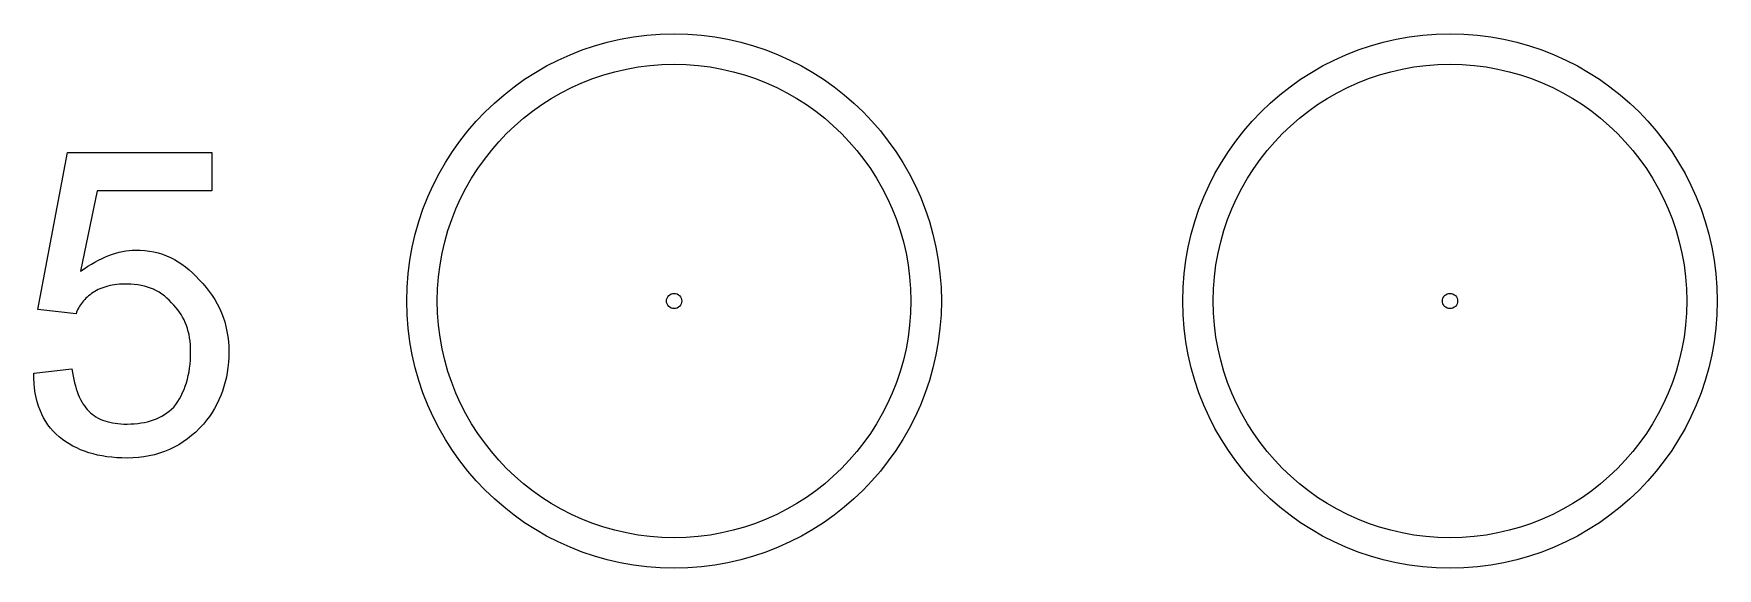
# Model space of a CAD drawing. Extents: x -194 to 239, y -574 to -265.
# Drawn here: x -91.308 to -87.822, y -319.458 to -318.351 of the extents above; entities that cross this region are included whole.
import ezdxf

# ---------------------------------------------------------------- set-up
doc = ezdxf.new("R2010")
doc.units = 0
doc.header["$LTSCALE"] = 0.5
doc.layers.add('TANGENT EDGES', color=7, linetype='CONTINUOUS', lineweight=0)
doc.layers.add('VISIBLE', color=7, linetype='CONTINUOUS', lineweight=0)

msp = doc.modelspace()

# ---------------------------------------------------------------- linework, layer by layer
at = {"layer": 'TANGENT EDGES', "color": 7, "lineweight": 5}
for centre in [(-89.98215, -318.9042), (-88.37559, -318.9042)]:
    msp.add_circle(centre, 0.01581, dxfattribs=at)
at = {"layer": 'VISIBLE', "color": 7, "lineweight": 5}
for p, q in [((-91.29928, -318.92177), (-91.23779, -318.59673)), ((-91.23779, -318.59673), (-90.9391, -318.59673)), ((-90.9391, -318.59673), (-90.9391, -318.6758)), ((-91.17629, -318.6758), (-91.21143, -318.84271)), ((-90.9391, -318.6758), (-91.17629, -318.6758)), ((-91.18123, -318.82349), (-91.17386, -318.81954)), ((-91.17386, -318.81954), (-91.16655, -318.81594)), ((-91.16655, -318.81594), (-91.15931, -318.81268)), ((-91.15931, -318.81268), (-91.15214, -318.80976)), ((-91.15214, -318.80976), (-91.14503, -318.80719)), ((-91.14503, -318.80719), (-91.138, -318.80496)), ((-91.138, -318.80496), (-91.13103, -318.80307)), ((-91.13103, -318.80307), (-91.12413, -318.80153)), ((-91.12413, -318.80153), (-91.1173, -318.80033)), ((-91.1173, -318.80033), (-91.11054, -318.79947)), ((-91.11054, -318.79947), (-91.10385, -318.79895)), ((-91.10385, -318.79895), (-91.09723, -318.79878)), ((-91.09723, -318.79878), (-91.08745, -318.79902)), ((-91.08745, -318.79902), (-91.07788, -318.79974)), ((-91.07788, -318.79974), (-91.06851, -318.80095)), ((-91.06851, -318.80095), (-91.05935, -318.80263)), ((-91.05935, -318.80263), (-91.05039, -318.80479)), ((-91.05039, -318.80479), (-91.04164, -318.80743)), ((-91.04164, -318.80743), (-91.03309, -318.81055)), ((-91.03309, -318.81055), (-91.02476, -318.81416)), ((-91.02476, -318.81416), (-91.01662, -318.81824)), ((-91.01662, -318.81824), (-91.0087, -318.8228)), ((-91.21143, -318.84271), (-91.20378, -318.83739)), ((-91.20378, -318.83739), (-91.1962, -318.83241)), ((-91.1962, -318.83241), (-91.18868, -318.82778)), ((-91.18868, -318.82778), (-91.18123, -318.82349)), ((-91.0087, -318.8228), (-91.00098, -318.82785)), ((-91.00098, -318.82785), (-90.99346, -318.83337)), ((-90.99346, -318.83337), (-90.98615, -318.83938)), ((-90.98615, -318.83938), (-90.97905, -318.84586)), ((-90.97905, -318.84586), (-90.97215, -318.85283)), ((-90.97215, -318.85283), (-90.96546, -318.86028)), ((-91.1883, -318.88886), (-91.19139, -318.89116)), ((-91.18508, -318.88663), (-91.1883, -318.88886)), ((-91.18171, -318.8845), (-91.18508, -318.88663)), ((-91.17821, -318.88251), (-91.18171, -318.8845)), ((-91.17458, -318.88066), (-91.17821, -318.88251)), ((-91.1708, -318.87894), (-91.17458, -318.88066)), ((-91.16689, -318.87737), (-91.1708, -318.87894)), ((-91.16284, -318.87592), (-91.16689, -318.87737)), ((-91.15865, -318.87462), (-91.16284, -318.87592)), ((-91.15433, -318.87345), (-91.15865, -318.87462)), ((-91.14987, -318.87242), (-91.15433, -318.87345)), ((-91.14527, -318.87153), (-91.14987, -318.87242)), ((-91.14054, -318.87078), (-91.14527, -318.87153)), ((-91.13566, -318.87016), (-91.14054, -318.87078)), ((-91.13065, -318.86968), (-91.13566, -318.87016)), ((-91.12551, -318.86934), (-91.13065, -318.86968)), ((-91.12022, -318.86913), (-91.12551, -318.86934)), ((-91.1148, -318.86906), (-91.12022, -318.86913)), ((-91.10722, -318.86923), (-91.1148, -318.86906)), ((-91.09984, -318.86975), (-91.10722, -318.86923)), ((-91.09267, -318.87061), (-91.09984, -318.86975)), ((-91.0857, -318.87181), (-91.09267, -318.87061)), ((-91.07894, -318.87335), (-91.0857, -318.87181)), ((-91.07239, -318.87524), (-91.07894, -318.87335)), ((-91.06604, -318.87747), (-91.07239, -318.87524)), ((-91.05989, -318.88004), (-91.06604, -318.87747)), ((-91.05396, -318.88296), (-91.05989, -318.88004)), ((-91.04823, -318.88622), (-91.05396, -318.88296)), ((-91.0427, -318.88982), (-91.04823, -318.88622)), ((-91.03738, -318.89377), (-91.0427, -318.88982)), ((-90.96546, -318.86028), (-90.95801, -318.86807)), ((-90.95801, -318.86807), (-90.95105, -318.87606)), ((-90.95105, -318.87606), (-90.94456, -318.88426)), ((-90.94456, -318.88426), (-90.93856, -318.89267)), ((-91.22022, -318.93055), (-91.29928, -318.92177)), ((-91.21775, -318.9241), (-91.21905, -318.92729)), ((-91.2163, -318.92098), (-91.21775, -318.9241)), ((-91.21473, -318.91793), (-91.2163, -318.92098)), ((-91.21301, -318.91494), (-91.21473, -318.91793)), ((-91.21116, -318.91202), (-91.21301, -318.91494)), ((-91.20917, -318.90918), (-91.21116, -318.91202)), ((-91.20704, -318.9064), (-91.20917, -318.90918)), ((-91.20477, -318.90369), (-91.20704, -318.9064)), ((-91.20237, -318.90104), (-91.20477, -318.90369)), ((-91.19983, -318.89847), (-91.20237, -318.90104)), ((-91.19716, -318.89596), (-91.19983, -318.89847)), ((-91.19434, -318.89353), (-91.19716, -318.89596)), ((-91.19139, -318.89116), (-91.19434, -318.89353)), ((-91.03227, -318.89806), (-91.03738, -318.89377)), ((-91.02736, -318.90269), (-91.03227, -318.89806)), ((-91.02266, -318.90767), (-91.02736, -318.90269)), ((-91.01817, -318.91299), (-91.02266, -318.90767)), ((-91.01391, -318.91748), (-91.01817, -318.91299)), ((-91.00993, -318.92218), (-91.01391, -318.91748)), ((-91.00623, -318.92709), (-91.00993, -318.92218)), ((-90.93856, -318.89267), (-90.93303, -318.90128)), ((-90.93303, -318.90128), (-90.92799, -318.9101)), ((-90.92799, -318.9101), (-90.92342, -318.91913)), ((-90.92342, -318.91913), (-90.91934, -318.92836)), ((-91.21905, -318.92729), (-91.22022, -318.93055)), ((-91.00279, -318.9322), (-91.00623, -318.92709)), ((-90.99964, -318.93752), (-91.00279, -318.9322)), ((-90.99675, -318.94305), (-90.99964, -318.93752)), ((-90.99415, -318.94878), (-90.99675, -318.94305)), ((-90.99181, -318.95471), (-90.99415, -318.94878)), ((-90.98975, -318.96086), (-90.99181, -318.95471)), ((-90.91934, -318.92836), (-90.91574, -318.9378)), ((-90.91574, -318.9378), (-90.91261, -318.94744)), ((-90.91261, -318.94744), (-90.90997, -318.95729)), ((-90.90997, -318.95729), (-90.90781, -318.96734)), ((-90.98797, -318.9672), (-90.98975, -318.96086)), ((-90.98646, -318.97376), (-90.98797, -318.9672)), ((-90.98522, -318.98052), (-90.98646, -318.97376)), ((-90.98426, -318.98748), (-90.98522, -318.98052)), ((-90.98358, -318.99466), (-90.98426, -318.98748)), ((-90.98317, -319.00203), (-90.98358, -318.99466)), ((-90.90781, -318.96734), (-90.90613, -318.9776)), ((-90.90613, -318.9776), (-90.90493, -318.98807)), ((-90.90493, -318.98807), (-90.90421, -318.99874)), ((-90.98426, -319.03505), (-90.98358, -319.02678)), ((-90.98358, -319.02678), (-90.98317, -319.0183)), ((-90.98303, -319.00962), (-90.98317, -319.00203)), ((-90.98317, -319.0183), (-90.98303, -319.00962)), ((-90.90417, -319.0205), (-90.90479, -319.03117)), ((-90.90421, -318.99874), (-90.90397, -319.00962)), ((-90.90397, -319.00962), (-90.90417, -319.0205)), ((-91.30806, -319.05354), (-91.229, -319.04476)), ((-91.30786, -319.06435), (-91.30806, -319.05354)), ((-91.30724, -319.07482), (-91.30786, -319.06435)), ((-91.229, -319.04476), (-91.22783, -319.05231)), ((-91.22783, -319.05231), (-91.22653, -319.05958)), ((-91.22653, -319.05958), (-91.22509, -319.06658)), ((-90.98975, -319.06607), (-90.98797, -319.05862)), ((-90.98797, -319.05862), (-90.98646, -319.05097)), ((-90.98646, -319.05097), (-90.98522, -319.04311)), ((-90.98522, -319.04311), (-90.98426, -319.03505)), ((-90.90911, -319.06195), (-90.91138, -319.0718)), ((-90.90726, -319.05189), (-90.90911, -319.06195)), ((-90.90582, -319.04163), (-90.90726, -319.05189)), ((-90.90479, -319.03117), (-90.90582, -319.04163)), ((-91.30621, -319.08494), (-91.30724, -319.07482)), ((-91.30477, -319.09472), (-91.30621, -319.08494)), ((-91.30292, -319.10416), (-91.30477, -319.09472)), ((-91.22509, -319.06658), (-91.22351, -319.07331)), ((-91.22351, -319.07331), (-91.2218, -319.07976)), ((-91.2218, -319.07976), (-91.21994, -319.08594)), ((-91.21994, -319.08594), (-91.21795, -319.09184)), ((-91.21795, -319.09184), (-91.21582, -319.09747)), ((-91.21582, -319.09747), (-91.21356, -319.10282)), ((-91.00623, -319.10642), (-91.00279, -319.10021)), ((-91.00279, -319.10021), (-90.99964, -319.09379)), ((-90.99964, -319.09379), (-90.99675, -319.08717)), ((-90.99675, -319.08717), (-90.99415, -319.08034)), ((-90.99415, -319.08034), (-90.99181, -319.07331)), ((-90.99181, -319.07331), (-90.98975, -319.06607)), ((-90.92064, -319.10011), (-90.92455, -319.10913)), ((-90.91714, -319.09088), (-90.92064, -319.10011)), ((-90.91405, -319.08144), (-90.91714, -319.09088)), ((-90.91138, -319.0718), (-90.91405, -319.08144)), ((-91.30065, -319.11325), (-91.30292, -319.10416)), ((-91.29798, -319.122), (-91.30065, -319.11325)), ((-91.29489, -319.13041), (-91.29798, -319.122)), ((-91.29139, -319.13847), (-91.29489, -319.13041)), ((-91.21356, -319.10282), (-91.21116, -319.1079)), ((-91.21116, -319.1079), (-91.20862, -319.1127)), ((-91.20862, -319.1127), (-91.20594, -319.11723)), ((-91.20594, -319.11723), (-91.20313, -319.12149)), ((-91.20313, -319.12149), (-91.20018, -319.12547)), ((-91.20018, -319.12547), (-91.19709, -319.12917)), ((-91.19709, -319.12917), (-91.19386, -319.1326)), ((-91.19386, -319.1326), (-91.19047, -319.1358)), ((-91.03227, -319.13576), (-91.02736, -319.13206)), ((-91.02736, -319.13206), (-91.02266, -319.12807)), ((-91.02266, -319.12807), (-91.01817, -319.12382)), ((-91.01817, -319.12382), (-91.01391, -319.11823)), ((-91.01391, -319.11823), (-91.00993, -319.11243)), ((-91.00993, -319.11243), (-91.00623, -319.10642)), ((-90.93876, -319.13497), (-90.94432, -319.14317)), ((-90.93361, -319.12656), (-90.93876, -319.13497)), ((-90.92888, -319.11795), (-90.93361, -319.12656)), ((-90.92455, -319.10913), (-90.92888, -319.11795)), ((-91.28748, -319.14619), (-91.29139, -319.13847)), ((-91.28315, -319.15357), (-91.28748, -319.14619)), ((-91.27842, -319.16061), (-91.28315, -319.15357)), ((-91.27327, -319.1673), (-91.27842, -319.16061)), ((-91.26771, -319.17365), (-91.27327, -319.1673)), ((-91.19047, -319.1358), (-91.18686, -319.13878)), ((-91.18686, -319.13878), (-91.18305, -319.14156)), ((-91.18305, -319.14156), (-91.17904, -319.14413)), ((-91.17904, -319.14413), (-91.17482, -319.1465)), ((-91.17482, -319.1465), (-91.17039, -319.14866)), ((-91.17039, -319.14866), (-91.16576, -319.15062)), ((-91.16576, -319.15062), (-91.16092, -319.15237)), ((-91.16092, -319.15237), (-91.15588, -319.15391)), ((-91.15588, -319.15391), (-91.15063, -319.15525)), ((-91.15063, -319.15525), (-91.14517, -319.15639)), ((-91.14517, -319.15639), (-91.13951, -319.15731)), ((-91.13951, -319.15731), (-91.13364, -319.15803)), ((-91.13364, -319.15803), (-91.12757, -319.15855)), ((-91.12757, -319.15855), (-91.12129, -319.15886)), ((-91.12129, -319.15886), (-91.1148, -319.15896)), ((-91.1148, -319.15896), (-91.10722, -319.15882)), ((-91.10722, -319.15882), (-91.09984, -319.15841)), ((-91.09984, -319.15841), (-91.09267, -319.15772)), ((-91.09267, -319.15772), (-91.0857, -319.15676)), ((-91.0857, -319.15676), (-91.07894, -319.15553)), ((-91.07894, -319.15553), (-91.07239, -319.15402)), ((-91.07239, -319.15402), (-91.06604, -319.15223)), ((-91.06604, -319.15223), (-91.05989, -319.15017)), ((-91.05989, -319.15017), (-91.05396, -319.14784)), ((-91.05396, -319.14784), (-91.04823, -319.14523)), ((-91.04823, -319.14523), (-91.0427, -319.14235)), ((-91.0427, -319.14235), (-91.03738, -319.13919)), ((-91.03738, -319.13919), (-91.03227, -319.13576)), ((-90.9645, -319.16747), (-90.9726, -319.17543)), ((-90.95667, -319.15896), (-90.9645, -319.16747)), ((-90.95029, -319.15117), (-90.95667, -319.15896)), ((-90.94432, -319.14317), (-90.95029, -319.15117)), ((-91.26174, -319.17965), (-91.26771, -319.17365)), ((-91.25536, -319.18531), (-91.26174, -319.17965)), ((-91.24863, -319.19063), (-91.25536, -319.18531)), ((-91.24163, -319.19561), (-91.24863, -319.19063)), ((-91.23435, -319.20024), (-91.24163, -319.19561)), ((-91.22681, -319.20453), (-91.23435, -319.20024)), ((-91.21898, -319.20848), (-91.22681, -319.20453)), ((-91.00774, -319.20178), (-91.01721, -319.207)), ((-90.99854, -319.19602), (-91.00774, -319.20178)), ((-90.98962, -319.18971), (-90.99854, -319.19602)), ((-90.98097, -319.18284), (-90.98962, -319.18971)), ((-90.9726, -319.17543), (-90.98097, -319.18284)), ((-91.21088, -319.21208), (-91.21898, -319.20848)), ((-91.20251, -319.21534), (-91.21088, -319.21208)), ((-91.19386, -319.21826), (-91.20251, -319.21534)), ((-91.18494, -319.22083), (-91.19386, -319.21826)), ((-91.17574, -319.22306), (-91.18494, -319.22083)), ((-91.16627, -319.22495), (-91.17574, -319.22306)), ((-91.15653, -319.22649), (-91.16627, -319.22495)), ((-91.14651, -319.22769), (-91.15653, -319.22649)), ((-91.13621, -319.22855), (-91.14651, -319.22769)), ((-91.12564, -319.22907), (-91.13621, -319.22855)), ((-91.1148, -319.22924), (-91.12564, -319.22907)), ((-91.10286, -319.22896), (-91.1148, -319.22924)), ((-91.09119, -319.22814), (-91.10286, -319.22896)), ((-91.0798, -319.22677), (-91.09119, -319.22814)), ((-91.06868, -319.22484), (-91.0798, -319.22677)), ((-91.05784, -319.22237), (-91.06868, -319.22484)), ((-91.04727, -319.21935), (-91.05784, -319.22237)), ((-91.03697, -319.21579), (-91.04727, -319.21935)), ((-91.02695, -319.21167), (-91.03697, -319.21579)), ((-91.01721, -319.207), (-91.02695, -319.21167))]:
    msp.add_line(p, q, dxfattribs=at)
for centre, radius in [((-89.98215, -318.9042), 0.55344), ((-88.37559, -318.9042), 0.55344), ((-89.98215, -318.9042), 0.49019), ((-88.37559, -318.9042), 0.49019)]:
    msp.add_circle(centre, radius, dxfattribs=at)

doc.saveas('drawing.dxf')
